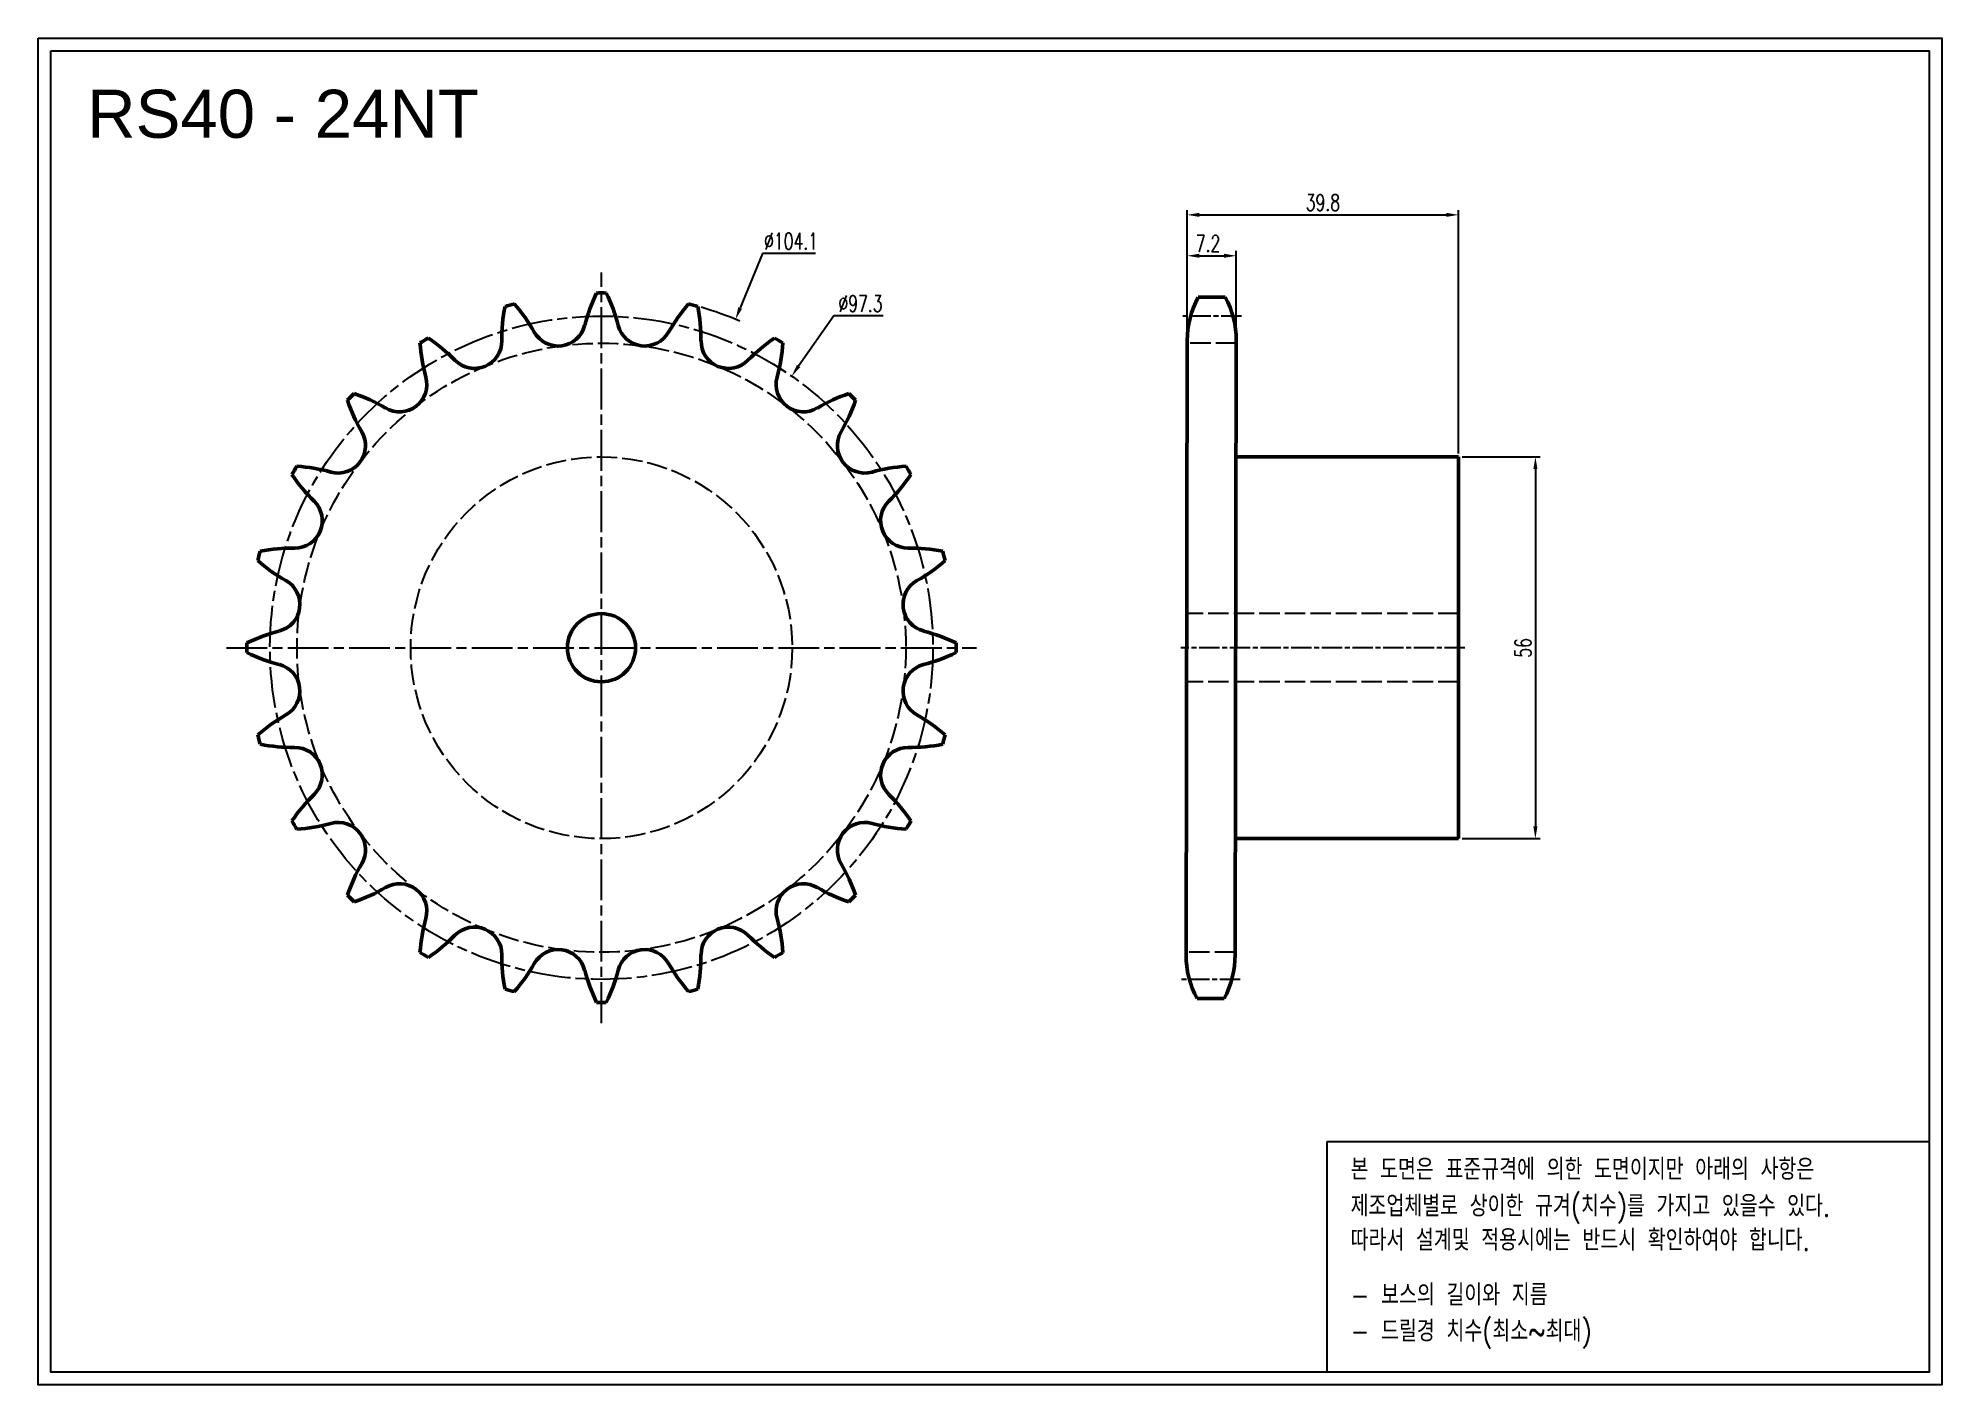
# Model space of a CAD drawing. Header units: millimetres. Extents: x -20895 to -20616, y 1360 to 1558.
import ezdxf

# ---------------------------------------------------------------- set-up
doc = ezdxf.new("R2010")
doc.units = ezdxf.units.MM
for name, pattern in [('AM_ISO02W050', [7.5, 6, -1.5]), ('AM_ISO02W050x2', [3.75, 3, -0.75]), ('AM_ISO08W050', [18, 12, -1.5, 3, -1.5]), ('AM_ISO08W050x2', [9, 6, -0.75, 1.5, -0.75])]:
    doc.linetypes.add(name, pattern=pattern)
for name, color, linetype, lineweight in [('AM_0N', 7, 'Continuous', 50), ('AM_3N', 6, 'AM_ISO02W050', 25), ('AM_7', 4, 'AM_ISO08W050', 25), ('AM_7N', 4, 'AM_ISO08W050', 25)]:
    doc.layers.add(name, color=color, linetype=linetype, lineweight=lineweight)
doc.layers.add('S-DIM', color=7, linetype='Continuous')
doc.styles.add('HAN', font='ROMANS.shx', dxfattribs={"width": 0.7, "bigfont": 'whgtxt.shx'})
doc.styles.add('HSG', font='SIMPLEX.shx', dxfattribs={"width": 0.7, "bigfont": 'HSG.shx'})
doc.styles.get("Standard").update_dxf_attribs({"font": 'arial.ttf'})
doc.dimstyles.new('APP3', dxfattribs={"dimtxt": 2.4, "dimasz": 1.8, "dimexe": 0.7, "dimexo": 0.5, "dimgap": 0.6, "dimtad": 1, "dimtoh": 1, "dimdec": 1, "dimrnd": 0.01, "dimzin": 9, "dimdsep": 46, "dimtxsty": 'HSG', "dimcen": 0, "dimclrd": 1, "dimclre": 1, "dimclrt": 256, "dimazin": 2, "dimtp": 1, "dimtm": 1, "dimtfac": 0.5, "dimtdec": 1, "dimtofl": 0, "dimtmove": 0, "dimatfit": 3, "dimfxl": 0, "dimtvp": 1, "dimtolj": 2, "dimlwd": -1, "dimlwe": -1, "dimarcsym": 0})
doc.dimstyles.new('APP3$0', dxfattribs={"dimtxt": 2.4, "dimasz": 1.8, "dimexe": 0.7, "dimexo": 0.5, "dimgap": 0.6, "dimtad": 1, "dimtoh": 1, "dimdec": 1, "dimrnd": 0.01, "dimzin": 9, "dimdsep": 46, "dimtxsty": 'HSG', "dimcen": 0, "dimclrd": 1, "dimclre": 1, "dimclrt": 256, "dimazin": 2, "dimtp": 1, "dimtm": 1, "dimtfac": 0.5, "dimtdec": 1, "dimtofl": 0, "dimtmove": 0, "dimatfit": 3, "dimfxl": 0, "dimtvp": 1, "dimtolj": 2, "dimlwd": -1, "dimlwe": -1, "dimarcsym": 0})

# ---------------------------------------------------------------- blocks, each defined once
blk = doc.blocks.new('*D1')
at = {"layer": 'Defpoints', "color": 0, "transparency": 16777216}
for p in [(-20793.13, 1516.31), (-20832.49, 1419.96)]:
    blk.add_point(p, dxfattribs=at)
at = {"layer": 'S-DIM', "color": 1, "transparency": 16777216}
for p, q in [((-20789.18, 1525.98), (-20792.45, 1517.98)), ((-20781.38, 1525.98), (-20789.18, 1525.98))]:
    blk.add_line(p, q, dxfattribs=at)
blk.add_arc((-20812.81, 1468.14), 52.04, 67.0091, 73.6686, dxfattribs=at)
blk.add_solid([(-20792.73, 1518.09), (-20792.17, 1517.87), (-20793.13, 1516.31)], dxfattribs=at)
at = {"layer": 'S-DIM', "transparency": 16777216, "insert": (-20784.98, 1527.78), "char_height": 2.4, "attachment_point": 5, "style": 'HSG'}
blk.add_mtext('\\A2;∅104.1', dxfattribs=at)
blk = doc.blocks.new('*D2')
at = {"layer": 'Defpoints', "color": 0, "transparency": 16777216}
for p in [(-20784.9, 1507.98), (-20840.72, 1428.29)]:
    blk.add_point(p, dxfattribs=at)
at = {"layer": 'S-DIM', "color": 1, "transparency": 16777216}
for p, q in [((-20778.71, 1516.83), (-20783.87, 1509.46)), ((-20771.47, 1516.83), (-20778.71, 1516.83))]:
    blk.add_line(p, q, dxfattribs=at)
blk.add_solid([(-20784.12, 1509.63), (-20783.62, 1509.29), (-20784.9, 1507.98)], dxfattribs=at)
at = {"layer": 'S-DIM', "transparency": 16777216, "insert": (-20774.79, 1518.63), "char_height": 2.4, "attachment_point": 5, "style": 'HSG'}
blk.add_mtext('\\A2;∅97.3', dxfattribs=at)
blk = doc.blocks.new('*D3')
at = {"layer": 'Defpoints', "color": 0, "transparency": 16777216}
for p in [(-20719.64, 1525.64), (-20726.84, 1512.81), (-20719.64, 1513.19)]:
    blk.add_point(p, dxfattribs=at)
at = {"layer": 'S-DIM', "color": 1, "transparency": 16777216}
for p, q in [((-20726.84, 1513.31), (-20726.84, 1526.34)), ((-20725.04, 1525.64), (-20721.44, 1525.64)), ((-20719.64, 1513.69), (-20719.64, 1526.34))]:
    blk.add_line(p, q, dxfattribs=at)
for points in [[(-20725.04, 1525.94), (-20725.04, 1525.34), (-20726.84, 1525.64)], [(-20721.44, 1525.94), (-20721.44, 1525.34), (-20719.64, 1525.64)]]:
    blk.add_solid(points, dxfattribs=at)
at = {"layer": 'S-DIM', "transparency": 16777216, "insert": (-20723.78, 1527.44), "char_height": 2.4, "attachment_point": 5, "style": 'HSG'}
blk.add_mtext('\\A2;7.2', dxfattribs=at)
blk = doc.blocks.new('*D4')
at = {"layer": 'Defpoints', "color": 0, "transparency": 16777216}
for p in [(-20687.01, 1531.64), (-20726.84, 1512.81), (-20687.01, 1496.14)]:
    blk.add_point(p, dxfattribs=at)
at = {"layer": 'S-DIM', "color": 1, "transparency": 16777216}
for p, q in [((-20726.84, 1513.31), (-20726.84, 1532.34)), ((-20725.04, 1531.64), (-20688.81, 1531.64)), ((-20687.01, 1496.64), (-20687.01, 1532.34))]:
    blk.add_line(p, q, dxfattribs=at)
for points in [[(-20725.04, 1531.94), (-20725.04, 1531.34), (-20726.84, 1531.64)], [(-20688.81, 1531.94), (-20688.81, 1531.34), (-20687.01, 1531.64)]]:
    blk.add_solid(points, dxfattribs=at)
at = {"layer": 'S-DIM', "transparency": 16777216, "insert": (-20706.93, 1533.44), "char_height": 2.4, "attachment_point": 5, "style": 'HSG'}
blk.add_mtext('\\A2;39.8', dxfattribs=at)
blk = doc.blocks.new('*D5')
at = {"layer": 'Defpoints', "color": 0, "transparency": 16777216}
for p in [(-20687.01, 1496.14), (-20687.01, 1440.14), (-20675.74, 1440.14)]:
    blk.add_point(p, dxfattribs=at)
at = {"layer": 'S-DIM', "color": 1, "transparency": 16777216}
for p, q in [((-20686.51, 1496.14), (-20675.04, 1496.14)), ((-20675.74, 1494.34), (-20675.74, 1441.94)), ((-20686.51, 1440.14), (-20675.04, 1440.14))]:
    blk.add_line(p, q, dxfattribs=at)
for points in [[(-20676.04, 1494.34), (-20675.44, 1494.34), (-20675.74, 1496.14)], [(-20676.04, 1441.94), (-20675.44, 1441.94), (-20675.74, 1440.14)]]:
    blk.add_solid(points, dxfattribs=at)
at = {"layer": 'S-DIM', "transparency": 16777216, "insert": (-20677.54, 1468.11), "char_height": 2.4, "attachment_point": 5, "rotation": 90, "style": 'HSG'}
blk.add_mtext('\\A2;56', dxfattribs=at)

msp = doc.modelspace()

# ---------------------------------------------------------------- linework, layer by layer
for points in [[(-20895.49, 1557.57), (-20616.08, 1557.57), (-20616.08, 1360), (-20895.49, 1360)], [(-20893.61, 1555.69), (-20617.96, 1555.69), (-20617.96, 1361.88), (-20893.61, 1361.88)]]:
    msp.add_lwpolyline(points, close=True)
at = {"color": 6}
msp.add_lwpolyline([(-20706.28, 1395.72), (-20617.96, 1395.72), (-20617.96, 1361.88), (-20706.28, 1361.88)], close=True, dxfattribs=at)
at = {"layer": 'AM_0N'}
for p, q in [((-20725.23, 1519.59), (-20721.26, 1519.59)), ((-20726.84, 1513.19), (-20727.01, 1423.08)), ((-20719.64, 1513.19), (-20719.81, 1423.08)), ((-20719.81, 1496.14), (-20687.01, 1496.14)), ((-20687.01, 1496.14), (-20687.01, 1440.14)), ((-20719.81, 1440.14), (-20687.01, 1440.14)), ((-20725.4, 1416.68), (-20721.43, 1416.68))]:
    msp.add_line(p, q, dxfattribs=at)
msp.add_circle((-20812.81, 1468.14), 5, dxfattribs=at)
for centre, radius, start, end in [((-20791.25, 1509.25), 24.8, 153.8788, 165.625), ((-20812.81, 1468.14), 52.04, 89.219, 90.781), ((-20834.37, 1509.25), 24.8, 14.375, 26.1212), ((-20802.63, 1513.43), 24.8, 168.8788, 180.625), ((-20812.81, 1468.14), 52.04, 104.219, 105.781), ((-20844.28, 1502.27), 24.8, 29.375, 41.1212), ((-20781.34, 1502.27), 24.8, 138.8788, 150.625), ((-20812.81, 1468.14), 52.04, 74.219, 75.781), ((-20823, 1513.43), 24.8, 359.375, 11.1212), ((-20713.34, 1513.19), 13.5, 151.7009, 180), ((-20733.14, 1513.19), 13.5, 0, 28.2991), ((-20819.17, 1516.41), 4.01, 209.375, 345.625), ((-20806.46, 1516.41), 4.01, 194.375, 330.625), ((-20812.81, 1468.14), 52.04, 119.219, 120.781), ((-20814.7, 1514.53), 24.8, 183.8788, 195.625), ((-20852.04, 1492.96), 24.8, 44.375, 56.1212), ((-20831.44, 1513.12), 4.01, 224.375, 0.625), ((-20794.18, 1513.12), 4.01, 179.375, 315.625), ((-20773.58, 1492.96), 24.8, 123.8788, 135.625), ((-20812.81, 1468.14), 52.04, 59.219, 60.781), ((-20810.92, 1514.53), 24.8, 344.375, 356.1212), ((-20842.45, 1506.76), 4.01, 239.375, 15.625), ((-20783.17, 1506.76), 4.01, 164.375, 300.625), ((-20812.81, 1468.14), 52.04, 134.219, 135.781), ((-20826.64, 1512.46), 24.8, 198.8788, 210.625), ((-20857.13, 1481.96), 24.8, 59.375, 71.1212), ((-20768.49, 1481.96), 24.8, 108.8788, 120.625), ((-20798.98, 1512.46), 24.8, 329.375, 341.1212), ((-20812.81, 1468.14), 52.04, 44.219, 45.781), ((-20851.44, 1497.78), 4.01, 254.375, 30.625), ((-20774.18, 1497.78), 4.01, 149.375, 285.625), ((-20812.81, 1468.14), 52.04, 149.219, 150.781), ((-20837.64, 1507.37), 24.8, 213.8788, 225.625), ((-20859.2, 1470.02), 24.8, 74.375, 86.1212), ((-20766.42, 1470.02), 24.8, 93.8788, 105.625), ((-20787.98, 1507.37), 24.8, 314.375, 326.1212), ((-20812.81, 1468.14), 52.04, 29.219, 30.781), ((-20857.79, 1486.77), 4.01, 269.375, 45.625), ((-20767.83, 1486.77), 4.01, 134.375, 270.625), ((-20812.81, 1468.14), 52.04, 164.219, 165.781), ((-20846.95, 1499.6), 24.8, 228.8788, 240.625), ((-20858.11, 1457.95), 24.8, 89.375, 101.1212), ((-20767.51, 1457.95), 24.8, 78.8788, 90.625), ((-20778.67, 1499.6), 24.8, 299.375, 311.1212), ((-20812.81, 1468.14), 52.04, 14.219, 15.781), ((-20861.08, 1474.49), 4.01, 284.375, 60.625), ((-20764.54, 1474.49), 4.01, 119.375, 255.625), ((-20853.93, 1446.57), 24.8, 104.375, 116.1212), ((-20771.69, 1446.57), 24.8, 63.8788, 75.625), ((-20812.81, 1468.14), 52.04, 179.219, 180.781), ((-20853.93, 1489.7), 24.8, 243.8788, 255.625), ((-20771.69, 1489.7), 24.8, 284.375, 296.1212), ((-20812.81, 1468.14), 52.04, 359.219, 0.781), ((-20861.08, 1461.78), 4.01, 299.375, 75.625), ((-20764.54, 1461.78), 4.01, 104.375, 240.625), ((-20846.95, 1436.67), 24.8, 119.375, 131.1212), ((-20778.67, 1436.67), 24.8, 48.8788, 60.625), ((-20812.81, 1468.14), 52.04, 194.219, 195.781), ((-20858.11, 1478.32), 24.8, 258.8788, 270.625), ((-20857.79, 1449.5), 4.01, 314.375, 90.625), ((-20767.83, 1449.5), 4.01, 89.375, 225.625), ((-20767.51, 1478.32), 24.8, 269.375, 281.1212), ((-20812.81, 1468.14), 52.04, 344.219, 345.781), ((-20837.64, 1428.9), 24.8, 134.375, 146.1212), ((-20787.98, 1428.9), 24.8, 33.8788, 45.625), ((-20812.81, 1468.14), 52.04, 209.219, 210.781), ((-20859.2, 1466.25), 24.8, 273.8788, 285.625), ((-20851.44, 1438.5), 4.01, 329.375, 105.625), ((-20774.18, 1438.5), 4.01, 74.375, 210.625), ((-20766.42, 1466.25), 24.8, 254.375, 266.1212), ((-20812.81, 1468.14), 52.04, 329.219, 330.781), ((-20826.64, 1423.82), 24.8, 149.375, 161.1212), ((-20798.98, 1423.82), 24.8, 18.8788, 30.625), ((-20842.45, 1429.51), 4.01, 344.375, 120.625), ((-20783.17, 1429.51), 4.01, 59.375, 195.625), ((-20812.81, 1468.14), 52.04, 224.219, 225.781), ((-20857.13, 1454.31), 24.8, 288.8788, 300.625), ((-20768.49, 1454.31), 24.8, 239.375, 251.1212), ((-20812.81, 1468.14), 52.04, 314.219, 315.781), ((-20814.7, 1421.75), 24.8, 164.375, 176.1212), ((-20810.92, 1421.75), 24.8, 3.8788, 15.625), ((-20852.04, 1443.31), 24.8, 303.8788, 315.625), ((-20831.44, 1423.15), 4.01, 359.375, 135.625), ((-20794.18, 1423.15), 4.01, 44.375, 180.625), ((-20773.58, 1443.31), 24.8, 224.375, 236.1212), ((-20812.81, 1468.14), 52.04, 239.219, 240.781), ((-20802.63, 1422.84), 24.8, 179.375, 191.1212), ((-20819.17, 1419.86), 4.01, 14.375, 150.625), ((-20806.46, 1419.86), 4.01, 29.375, 165.625), ((-20823, 1422.84), 24.8, 348.8788, 0.625), ((-20812.81, 1468.14), 52.04, 299.219, 300.781), ((-20713.51, 1423.08), 13.5, 180, 208.2991), ((-20733.31, 1423.08), 13.5, 331.7009, 0), ((-20844.28, 1434), 24.8, 318.8788, 330.625), ((-20791.25, 1427.02), 24.8, 194.375, 206.1212), ((-20834.37, 1427.02), 24.8, 333.8788, 345.625), ((-20781.34, 1434), 24.8, 209.375, 221.1212), ((-20812.81, 1468.14), 52.04, 254.219, 255.781), ((-20812.81, 1468.14), 52.04, 284.219, 285.781), ((-20812.81, 1468.14), 52.04, 269.219, 270.781)]:
    msp.add_arc(centre, radius, start, end, dxfattribs=at)
at = {"layer": 'AM_3N', "linetype": 'AM_ISO02W050x2'}
for p, q in [((-20719.64, 1512.81), (-20726.84, 1512.81)), ((-20719.81, 1423.46), (-20727.01, 1423.46))]:
    msp.add_line(p, q, dxfattribs=at)
at = {"layer": 'AM_3N', "color": 2, "linetype": 'AM_ISO02W050x2'}
for p, q in [((-20687.01, 1473.14), (-20727.01, 1473.14)), ((-20687.01, 1463.14), (-20727.01, 1463.14))]:
    msp.add_line(p, q, dxfattribs=at)
at = {"layer": 'AM_3N', "linetype": 'AM_ISO02W050x2'}
msp.add_circle((-20812.81, 1468.14), 44.67, dxfattribs=at)
at = {"layer": 'AM_3N', "color": 2, "linetype": 'AM_ISO02W050x2'}
msp.add_circle((-20812.81, 1468.14), 28, dxfattribs=at)
at = {"layer": 'AM_7', "linetype": 'AM_ISO08W050x2'}
msp.add_circle((-20812.81, 1468.14), 48.65, dxfattribs=at)
at = {"layer": 'AM_7N', "linetype": 'AM_ISO08W050x2'}
for p, q in [((-20812.81, 1413.09), (-20812.81, 1523.18)), ((-20867.85, 1468.14), (-20757.77, 1468.14))]:
    msp.add_line(p, q, dxfattribs=at)
at = {"layer": 'AM_7N', "linetype": 'AM_ISO08W050x2', "ltscale": 0.5}
for p, q in [((-20718.88, 1516.79), (-20727.61, 1516.79)), ((-20686.08, 1468.14), (-20727.78, 1468.14)), ((-20719.05, 1419.49), (-20727.78, 1419.49))]:
    msp.add_line(p, q, dxfattribs=at)

# ---------------------------------------------------------------- texts
msp.add_text('RS40 - 24NT', height=7.056).set_placement((-20888.3, 1542.94))
at = {"color": 6, "style": 'HAN', "width": 0.8}
for s, p in [('본 도면은 표준규격에 의한 도면이지만 아래의 사항은', (-20702.86, 1390.08)), ('제조업체별로 상이한 규겨(치수)를 가지고 있을수 있다.', (-20702.86, 1384.7)), ('따라서 설계및 적용시에는 반드시 확인하여야 합니다.', (-20702.86, 1379.7)), ('- 보스의 길이와 지름', (-20702.86, 1371.65)), ('- 드릴경 치수(최소~최대)', (-20702.86, 1366.36))]:
    msp.add_text(s, height=3.1054, dxfattribs=at).set_placement(p)

# ---------------------------------------------------------------- dimensions: what is measured, and where the dimension line sits
at = {"layer": 'S-DIM'}
dim = msp.add_linear_dim(base=(-20687.01, 1531.64), p1=(-20726.84, 1512.81), p2=(-20687.01, 1496.14), dimstyle='APP3$0', dxfattribs=at)
dim.commit()
dim.dimension.update_dxf_attribs({"geometry": '*D4', "text_midpoint": (-20706.93, 1533.44)})
at = {"layer": 'S-DIM', "color": 3}
for p1, p2, picture, middle in [((-20832.49, 1419.96), (-20793.13, 1516.31), '*D1', (-20784.98, 1525.98)), ((-20840.72, 1428.29), (-20784.9, 1507.98), '*D2', (-20774.79, 1516.83))]:
    dim = msp.add_diameter_dim_2p(p1=p1, p2=p2, dimstyle='APP3', dxfattribs=at)
    dim.commit()
    dim.dimension.update_dxf_attribs({"geometry": picture, "text_midpoint": middle, "dimtype": 131})
at = {"layer": 'S-DIM'}
dim = msp.add_linear_dim(base=(-20719.64, 1525.64), p1=(-20726.84, 1512.81), p2=(-20719.64, 1513.19), dimstyle='APP3$0', dxfattribs=at)
dim.commit()
dim.dimension.update_dxf_attribs({"geometry": '*D3', "text_midpoint": (-20723.78, 1525.64), "dimtype": 128})
dim = msp.add_linear_dim(base=(-20675.74, 1440.14), p1=(-20687.01, 1496.14), p2=(-20687.01, 1440.14), angle=90, dimstyle='APP3$0', dxfattribs=at)
dim.commit()
dim.dimension.update_dxf_attribs({"geometry": '*D5', "text_midpoint": (-20675.74, 1468.11), "dimtype": 128})

doc.saveas('drawing.dxf')
